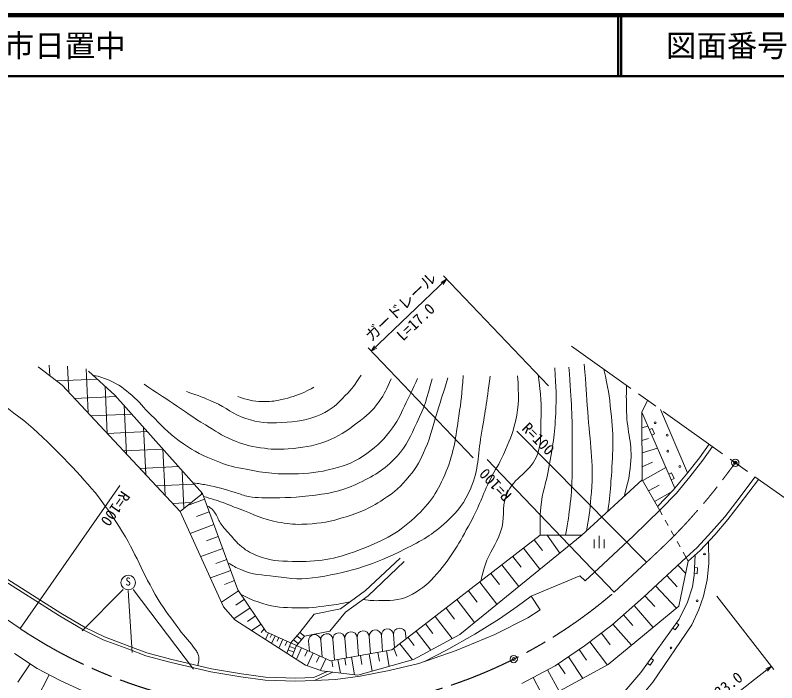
# Model space of a CAD drawing. Units: millimetres, scale not verified. Extents: x 40000 to 680000, y 20000 to 380000.
# Drawn here: x 409715 to 534822, y 270237 to 380000 of the extents above; entities that cross this region are included whole.
import ezdxf
from ezdxf.enums import TextEntityAlignment as Align

# ---------------------------------------------------------------- set-up
doc = ezdxf.new("R2010")
doc.units = ezdxf.units.MM
doc.header["$LTSCALE"] = 1000
doc.header["$PDMODE"] = 32
doc.header["$PDSIZE"] = 500
doc.linetypes.add('CHAIN', pattern=[18.5, 12, -1.5, 3.5, -1.5])
for name, color, linetype, lineweight in [('M-BGD', 7, 'Continuous', 13), ('M-BMK', 2, 'CHAIN', 13), ('M-BMK-SRVR', 3, 'Continuous', 13), ('M-STR-HTXT', 7, 'Continuous', 13), ('M-TTL', 2, 'Continuous', 140), ('M-TTL-LINE', 7, 'Continuous', 50), ('M-TTL-TXT', 7, 'Continuous', 13)]:
    doc.layers.add(name, color=color, linetype=linetype, lineweight=lineweight)
doc.layers.add('M-OTRS', color=6, linetype='Continuous')
doc.styles.add('ＭＳ ゴシック', font='')
doc.styles.get('ＭＳ ゴシック').set_extended_font_data('MS Gothic')

msp = doc.modelspace()

# ---------------------------------------------------------------- linework, layer by layer
at = {"layer": 'M-BGD'}
for p, q in [((417414, 319188), (413489, 322187)), ((415395, 320731), (415316, 322436)), ((418525, 318000), (418325, 322310)), ((421685, 314618), (421348, 321876)), ((421776, 321478), (426083, 317553)), ((416534, 319860), (423211, 320170)), ((436823, 298416), (417414, 319188)), ((424845, 311236), (424484, 319010)), ((419465, 316993), (426299, 317310)), ((426083, 317553), (440476, 301360)), ((512636, 314740), (513599, 316666)), ((428005, 307854), (427636, 315805)), ((422155, 314115), (428863, 314425)), ((518097, 302245), (512636, 314740)), ((512733, 303620), (512636, 314740)), ((520178, 304733), (515707, 315166)), ((424845, 311236), (431427, 311541)), ((431165, 304472), (430805, 312241)), ((512659, 312144), (513637, 312449)), ((514350, 312066), (513892, 311866)), ((514751, 311150), (514350, 312066)), ((512676, 310092), (513755, 310429)), ((514292, 310950), (514751, 311150)), ((427534, 308357), (433991, 308657)), ((434325, 301090), (433973, 308676)), ((512694, 308041), (515219, 308830)), ((430224, 305479), (436554, 305772)), ((512714, 305756), (514383, 306487)), ((512803, 303496), (516607, 305655)), ((437429, 298904), (437142, 305112)), ((517554, 304736), (517096, 304535)), ((517955, 303819), (517554, 304736)), ((432914, 302600), (439118, 302888)), ((512733, 303620), (502817, 294509)), ((515595, 298571), (512733, 303620)), ((517496, 303619), (517955, 303819)), ((440324, 301238), (440310, 301547)), ((513775, 301784), (515487, 302756)), ((514747, 300071), (517616, 301700)), ((440476, 301360), (436823, 298416)), ((440822, 300422), (438043, 299399)), ((440476, 301360), (446301, 285536)), ((435603, 299722), (438617, 299862)), ((436823, 298416), (443922, 282733)), ((441592, 298330), (439500, 297559)), ((511273, 294374), (515748, 298719)), ((516010, 297835), (515595, 298571)), ((516991, 296092), (516500, 296963)), ((442362, 296237), (438460, 294801)), ((443080, 294286), (441129, 293568)), ((471599, 275632), (495979, 294509)), ((482746, 278196), (502817, 294509)), ((495979, 294509), (502817, 294509)), ((497101, 294509), (499173, 291547)), ((505651, 292380), (505651, 294380)), ((506306, 289722), (511273, 294374)), ((517971, 294349), (517481, 295220)), ((494968, 293726), (496314, 291988)), ((504851, 292380), (504851, 293780)), ((506451, 292380), (506451, 293780)), ((518952, 292606), (518462, 293477)), ((523671, 289877), (523618, 293479)), ((443799, 292335), (440179, 291003)), ((493230, 292381), (495922, 288905)), ((519933, 290863), (519443, 291734)), ((444465, 290525), (442655, 289859)), ((467239, 285388), (472945, 290731)), ((491450, 291003), (492829, 289222)), ((512947, 284320), (519933, 290863)), ((520285, 290238), (519933, 290863)), ((467712, 284552), (473600, 290186)), ((489670, 289624), (492427, 286064)), ((503327, 287003), (506306, 289722)), ((518573, 289589), (519860, 288215)), ((520285, 290238), (518723, 282807)), ((521813, 289159), (521314, 289188)), ((521756, 288160), (521813, 289159)), ((523391, 287185), (523671, 289877)), ((445131, 288715), (441774, 287479)), ((487847, 288213), (489259, 286389)), ((494482, 284463), (502454, 287827)), ((502454, 287827), (503327, 287003)), ((516740, 287873), (518457, 286040)), ((521256, 288189), (521756, 288160)), ((445749, 287037), (444070, 286419)), ((486024, 286801), (488847, 283155)), ((522778, 284471), (523391, 287185)), ((420700, 278764), (427425, 285550)), ((428920, 275210), (428259, 285385)), ((439015, 272495), (429103, 285575)), ((446408, 285379), (443585, 283477)), ((446301, 285536), (450954, 278630)), ((463168, 282372), (467239, 285388)), ((484157, 285355), (485603, 283488)), ((514908, 286156), (518341, 282491)), ((463971, 281866), (467712, 284552)), ((492172, 282767), (494482, 284463)), ((495944, 282256), (494482, 284463)), ((507729, 279707), (512947, 284320)), ((513163, 284522), (514797, 282777)), ((522045, 282296), (522778, 284471)), ((447358, 283967), (445947, 283016)), ((482289, 283909), (485181, 280175)), ((489281, 280731), (492172, 282767)), ((518723, 282807), (507131, 273218)), ((511377, 282932), (514544, 279350)), ((443922, 282733), (445800, 280576)), ((448309, 282556), (445641, 280759)), ((456450, 278522), (458807, 281499)), ((458807, 281499), (463168, 282372)), ((461378, 278740), (463971, 281866)), ((480484, 282511), (481882, 280706)), ((493909, 280912), (495944, 282256)), ((520859, 279778), (522045, 282296)), ((445800, 280576), (457422, 273128)), ((449208, 281222), (447874, 280323)), ((478678, 281113), (481474, 277502)), ((485227, 278233), (489281, 280731)), ((488493, 278186), (493909, 280912)), ((509643, 281399), (511176, 279665)), ((450107, 279888), (448531, 278826)), ((450637, 279100), (450121, 278500)), ((477124, 279909), (478327, 278355)), ((503246, 276315), (507729, 279707)), ((507908, 279866), (510974, 276397)), ((514486, 270344), (520859, 279778)), ((517744, 279222), (518151, 278931)), ((518151, 278931), (518733, 279744)), ((518733, 279744), (518326, 280035)), ((451303, 278472), (450803, 277370)), ((450954, 278630), (461513, 273833)), ((451854, 278221), (451604, 277671)), ((452405, 277971), (451832, 276711)), ((456752, 277328), (455987, 277973)), ((457214, 277877), (456450, 278522)), ((457214, 277877), (461378, 278740)), ((467874, 277852), (468094, 275007)), ((469868, 278007), (470073, 275360)), ((471862, 278161), (472032, 275967)), ((473856, 278316), (473924, 277432)), ((475156, 274058), (482746, 278196)), ((475569, 278706), (477976, 275596)), ((480575, 275605), (485227, 278233)), ((482133, 275532), (488493, 278186)), ((506010, 278406), (507455, 276496)), ((453035, 277685), (452749, 277054)), ((453665, 277398), (453010, 275956)), ((454386, 277071), (454059, 276349)), ((456206, 276682), (455442, 277326)), ((457903, 277080), (458032, 275414)), ((459897, 277235), (460112, 274469)), ((461891, 277389), (462158, 273948)), ((463886, 277543), (464137, 274301)), ((465880, 277698), (466115, 274654)), ((472920, 276655), (474971, 274006)), ((474244, 277680), (475270, 276356)), ((504100, 276961), (506990, 273141)), ((455496, 275289), (454560, 275640)), ((455714, 275868), (454777, 276219)), ((456758, 275993), (455900, 274103)), ((457703, 275564), (457274, 274619)), ((461513, 273833), (471599, 275632)), ((470699, 275471), (471153, 272926)), ((471898, 275863), (472398, 274591)), ((475995, 273432), (482133, 275532)), ((477047, 273792), (480575, 275605)), ((498400, 273044), (503246, 276315)), ((502358, 275716), (503556, 273940)), ((409586, 275052), (413339, 272559)), ((458648, 275134), (457694, 273035)), ((459697, 274657), (459220, 273608)), ((460747, 274180), (459885, 272285)), ((462735, 274051), (463131, 271829)), ((463845, 274249), (464044, 273138)), ((464956, 274447), (465476, 271530)), ((465984, 271465), (475156, 274058)), ((466415, 274707), (466675, 273248)), ((467873, 274967), (468377, 272142)), ((469286, 275219), (469538, 273806)), ((500583, 274517), (502979, 270966)), ((514584, 273946), (514177, 274237)), ((412155, 273345), (410158, 270338)), ((457422, 273128), (460075, 272220)), ((461710, 273868), (461893, 272843)), ((471173, 272245), (475995, 273432)), ((476899, 273742), (477047, 273792)), ((492957, 270136), (498400, 273044)), ((507131, 273218), (495064, 266675)), ((498918, 273393), (500042, 271728)), ((513595, 273424), (514002, 273133)), ((514002, 273133), (514584, 273946)), ((415287, 271561), (412054, 265252)), ((413339, 272559), (417216, 270572)), ((460075, 272220), (465984, 271465)), ((466367, 271300), (471173, 272245)), ((497179, 272392), (499072, 268848)), ((417216, 270572), (421990, 268367)), ((458884, 270597), (462329, 270799)), ((462329, 270799), (466367, 271300)), ((494782, 271111), (496063, 268714)), ((504255, 258253), (514486, 270344))]:
    msp.add_line(p, q, dxfattribs=at)
for points in [[(515241, 299202), (517813, 301907), (520020, 304530), (522133, 307251), (523694, 309481)], [(515748, 298719), (518335, 301440), (520564, 304089), (522697, 306836), (524265, 309076)], [(519933, 290863), (521746, 292496), (524108, 295032), (526264, 297504), (528078, 299900), (531271, 304089)], [(520285, 290238), (522238, 291997), (524628, 294564), (526808, 297062), (528636, 299476), (531841, 303683)], [(502314, 260054), (512516, 271915), (518804, 280703), (520169, 283469), (520993, 286038), (521241, 287922), (521435, 291273)], [(407306, 287978), (417234, 281689), (421210, 279351), (424370, 277772), (428545, 276217), (431310, 275159), (435226, 274102), (441945, 272548), (446865, 271716), (450832, 271175), (455807, 270977), (458765, 271093), (460957, 272107)], [(406933, 287623), (416973, 281262), (420972, 278912), (424170, 277312), (428368, 275749), (431155, 274683), (435104, 273617), (441847, 272057), (446790, 271221), (450788, 270676), (455807, 270476), (458884, 270597), (461890, 271988)], [(454355, 275094), (454994, 276795), (456450, 278522)], [(455216, 274542), (455869, 276282), (457214, 277877)]]:
    msp.add_lwpolyline(points, dxfattribs=at)
for centre, radius in [((514841, 312995), 150), ((516828, 310960), 150), ((516901, 308319), 150), ((518887, 305799), 150), ((522940, 291411), 150), ((428276, 286713), 1200), ((521734, 283730), 150), ((517445, 275961), 150)]:
    msp.add_circle(centre, radius, dxfattribs=at)
for centre in [(470865, 278084), (472859, 278238), (458900, 277157), (460894, 277312), (462888, 277466), (464883, 277621), (466877, 277775), (468871, 277930)]:
    msp.add_arc(centre, 1000, 4.42887, 184.42887, dxfattribs=at)
for points, knots in [([(495979, 294509), (495892, 296610), (495910, 297295), (496058, 299071), (496276, 301671), (496974, 303040), (497403, 305613), (497980, 309072), (498366, 311019), (498507, 314523), (498625, 317460), (498582, 318545), (498344, 322046)], [0, 0, 0, 0, 1, 1, 1, 2, 2, 2, 3, 3, 3, 4, 4, 4, 4]), ([(500100, 294509), (500563, 296951), (500654, 297684), (500892, 299734), (501323, 303438), (501204, 305547), (501223, 309277), (501249, 314307), (501088, 316028), (500678, 322143)], [0, 0, 0, 0, 1, 1, 1, 2, 2, 2, 3, 3, 3, 3]), ([(503550, 295183), (504092, 298123), (504167, 299077), (504370, 301593), (504785, 306735), (504113, 309640), (503770, 314787), (503566, 317856), (503497, 318851), (503170, 322638)], [0, 0, 0, 0, 1, 1, 1, 2, 2, 2, 3, 3, 3, 3]), ([(507096, 298441), (507402, 300800), (507442, 301487), (507587, 303447), (507913, 307886), (508081, 310419), (507587, 314842), (507282, 317568), (507134, 318591), (506428, 321769)], [0, 0, 0, 0, 1, 1, 1, 2, 2, 2, 3, 3, 3, 3]), ([(422476, 320840), (423749, 320536), (424198, 320383), (425238, 319925), (426795, 319240), (427571, 318616), (428857, 317502), (430189, 316348), (430753, 315510), (432019, 314283), (433779, 312577), (434649, 311468), (436635, 310031), (438638, 308581), (439875, 307887), (442160, 306941), (443775, 306272), (444705, 305907), (446421, 305574), (449850, 304908), (451817, 304506), (455308, 304592), (457970, 304658), (459500, 304765), (462069, 305465), (464303, 306073), (465592, 306558), (467466, 307918), (469367, 309298), (470311, 310290), (471719, 312171), (472821, 313643), (473132, 314669), (473954, 316314), (474721, 317848), (474957, 318373), (475808, 320294)], [0, 0, 0, 0, 1, 1, 1, 2, 2, 2, 3, 3, 3, 4, 4, 4, 5, 5, 5, 6, 6, 6, 7, 7, 7, 8, 8, 8, 9, 9, 9, 10, 10, 10, 11, 11, 11, 12, 12, 12, 12]), ([(437844, 318113), (439990, 317380), (440618, 317147), (442342, 316395), (444450, 315476), (445386, 314402), (447575, 313697), (449778, 312987), (451153, 312911), (453464, 313042), (456034, 313189), (457578, 313289), (459924, 314351), (461729, 315167), (462554, 316035), (463932, 317458), (465087, 318652), (465487, 319205), (466548, 320811)], [0, 0, 0, 0, 1, 1, 1, 2, 2, 2, 3, 3, 3, 4, 4, 4, 5, 5, 5, 6, 6, 6, 6]), ([(440660, 300860), (441990, 300481), (442357, 300371), (443428, 300006), (444654, 299587), (445306, 299257), (446524, 298818), (448980, 297934), (450278, 297113), (452849, 296662), (454384, 296392), (455265, 296240), (456823, 296298), (459283, 296390), (460689, 296555), (463056, 297231), (466002, 298073), (467665, 298728), (470229, 300406), (472083, 301619), (473050, 302476), (474457, 304189), (475746, 305758), (476254, 306823), (477068, 308684), (478090, 311022), (478315, 312465), (479085, 314899), (479758, 317025), (479966, 317701), (480775, 320351)], [0, 0, 0, 0, 1, 1, 1, 2, 2, 2, 3, 3, 3, 4, 4, 4, 5, 5, 5, 6, 6, 6, 7, 7, 7, 8, 8, 8, 9, 9, 9, 10, 10, 10, 10]), ([(441234, 299301), (441523, 299183), (441634, 299117), (441860, 298953), (442246, 298673), (442369, 298405), (442628, 298005), (443040, 297372), (443106, 296916), (443549, 296304), (443981, 295705), (444287, 295419), (444777, 294866), (445464, 294089), (445799, 293601), (446574, 292912), (447529, 292062), (448177, 291685), (449352, 291183), (451510, 290261), (452933, 290261), (455279, 290204), (459531, 290099), (462045, 290486), (466019, 292003), (469951, 293503), (472262, 294534), (475342, 297400), (477980, 299855), (479175, 301691), (480522, 305033), (481877, 308397), (482049, 310498), (482593, 314084), (482986, 316667), (483088, 317599), (483302, 320735)], [0, 0, 0, 0, 1, 1, 1, 2, 2, 2, 3, 3, 3, 4, 4, 4, 5, 5, 5, 6, 6, 6, 7, 7, 7, 8, 8, 8, 9, 9, 9, 10, 10, 10, 11, 11, 11, 12, 12, 12, 12]), ([(444664, 289985), (445558, 289387), (445927, 289227), (446785, 288840), (448823, 287921), (450184, 288034), (452396, 287720), (455145, 287329), (456764, 287157), (459504, 287609), (465247, 288557), (468472, 289603), (473679, 292204), (476548, 293637), (478199, 294519), (480549, 296702), (482510, 298524), (483500, 299803), (484556, 302263), (485917, 305435), (485676, 307532), (486273, 310932), (486940, 314721), (487100, 315984), (487727, 320673)], [0, 0, 0, 0, 1, 1, 1, 2, 2, 2, 3, 3, 3, 4, 4, 4, 5, 5, 5, 6, 6, 6, 7, 7, 7, 8, 8, 8, 8]), ([(466816, 283909), (468150, 283728), (468628, 283722), (469792, 283750), (471869, 283799), (473209, 283768), (475002, 284816), (476748, 285837), (477652, 286606), (478976, 288136), (481561, 291123), (482599, 293145), (484500, 296607), (485974, 299291), (486413, 300987), (487772, 303731), (488569, 305342), (489208, 306148), (489930, 307793), (490834, 309854), (491381, 311018), (491893, 313209), (492558, 316060), (492410, 317355), (492256, 320696)], [0, 0, 0, 0, 1, 1, 1, 2, 2, 2, 3, 3, 3, 4, 4, 4, 5, 5, 5, 6, 6, 6, 7, 7, 7, 8, 8, 8, 8]), ([(486194, 286933), (486464, 288177), (486592, 288561), (486919, 289583), (487638, 291830), (488687, 292833), (489463, 295060), (490247, 297307), (489543, 298859), (490396, 301081), (491599, 304214), (494519, 304759), (495557, 307951), (496194, 309907), (495995, 311136), (496086, 313191), (496219, 316196), (496031, 317322), (495649, 320879)], [0, 0, 0, 0, 1, 1, 1, 2, 2, 2, 3, 3, 3, 4, 4, 4, 5, 5, 5, 6, 6, 6, 6]), ([(402307, 319745), (409333, 314801), (411785, 313210), (416905, 307969), (421187, 303585), (423563, 301003), (426841, 295825), (429662, 291369), (430492, 288439), (433220, 283926), (434420, 281940), (435270, 280942), (436632, 279064), (437641, 277673), (438399, 277038), (439374, 275623), (439534, 275391), (439619, 275253), (439729, 274993), (440025, 274298), (439858, 273865), (439731, 273060)], [0, 0, 0, 0, 1, 1, 1, 2, 2, 2, 3, 3, 3, 4, 4, 4, 5, 5, 5, 6, 6, 6, 7, 7, 7, 7]), ([(430892, 319339), (433195, 317783), (433779, 317389), (435636, 316150), (437706, 314768), (438822, 313924), (440951, 312633), (442639, 311611), (443551, 310952), (445367, 310180), (447108, 309441), (448157, 309144), (450029, 308872), (451769, 308618), (452775, 308560), (454527, 308708), (456993, 308917), (458436, 309038), (460742, 309935), (462917, 310780), (464027, 311560), (465894, 312961), (467467, 314140), (468356, 314874), (469493, 316477), (470451, 317829), (470754, 318490), (471455, 320239)], [0, 0, 0, 0, 1, 1, 1, 2, 2, 2, 3, 3, 3, 4, 4, 4, 5, 5, 5, 6, 6, 6, 7, 7, 7, 8, 8, 8, 9, 9, 9, 9]), ([(438935, 303095), (439963, 302974), (440260, 302917), (441104, 302767), (443009, 302428), (444035, 302044), (445896, 301518), (446743, 301278), (447180, 301001), (448045, 300839), (448882, 300683), (449368, 300687), (450220, 300671), (453231, 300616), (454932, 300638), (457925, 300978), (461021, 301331), (462845, 301561), (465675, 302864), (468583, 304204), (470280, 305132), (472436, 307499), (474120, 309348), (474618, 310753), (475707, 313005), (477002, 315686), (477277, 316833), (478215, 320202)], [0, 0, 0, 0, 1, 1, 1, 2, 2, 2, 3, 3, 3, 4, 4, 4, 5, 5, 5, 6, 6, 6, 7, 7, 7, 8, 8, 8, 9, 9, 9, 9]), ([(509740, 300870), (510422, 303203), (510577, 304072), (510803, 306173), (511164, 309528), (510230, 311414), (510149, 314787), (510108, 316485), (510092, 317062), (510130, 319135)], [0, 0, 0, 0, 1, 1, 1, 2, 2, 2, 3, 3, 3, 3]), ([(446267, 317295), (448010, 316761), (448677, 316509), (450274, 316477), (451526, 316452), (452246, 316510), (453464, 316804), (454966, 317168), (455829, 317370), (457226, 318031), (457845, 318324), (458081, 318432), (458779, 318849)], [0, 0, 0, 0, 1, 1, 1, 2, 2, 2, 3, 3, 3, 4, 4, 4, 4]), ([(446834, 284745), (448372, 283954), (448947, 283720), (450379, 283280), (452477, 282635), (453758, 282612), (455952, 282553), (457982, 282499), (459124, 282675), (461138, 282941), (462552, 283128), (463041, 283206), (464741, 283537)], [0, 0, 0, 0, 1, 1, 1, 2, 2, 2, 3, 3, 3, 4, 4, 4, 4])]:
    msp.add_open_spline(points, degree=3, knots=knots, dxfattribs=at)
at = {"layer": 'M-BMK'}
for p, q in [((501081, 325575), (555382, 286930)), ((389298, 293555), (410510, 279148)), ((508107, 285115), (513421, 290042))]:
    msp.add_line(p, q, dxfattribs=at)
msp.add_arc((455375, 346461), 80895, 236.31595, 310.68144, dxfattribs=at)
msp.add_open_spline([(513421, 290042), (517248, 293654), (518377, 294711), (521269, 297971), (524069, 301127), (524968, 302323), (528011, 306409)], degree=3, knots=[0, 0, 0, 0, 1, 1, 1, 2, 2, 2, 2], dxfattribs=at)
at = {"layer": 'M-BMK-SRVR'}
for centre in [(528011, 306409), (491613, 274137)]:
    msp.add_circle(centre, 600, dxfattribs=at)
msp.add_point((491613, 274137), dxfattribs=at)
at = {"layer": 'M-OTRS'}
msp.add_point((528011, 306409), dxfattribs=at)
at = {"layer": 'M-STR-HTXT'}
for p, q in [((480581, 336581), (468205, 324749)), ((480581, 336581), (479686, 336071)), ((480581, 336581), (480031, 335710)), ((497310, 319082), (480054, 337133)), ((484934, 307251), (467677, 325301)), ((468205, 324749), (468755, 325621)), ((468205, 324749), (469101, 325260)), ((513421, 290042), (492134, 311590)), ((508107, 285115), (487227, 306956)), ((410510, 279148), (426890, 302683)), ((524981, 284472), (534346, 272431)), ((533946, 272945), (507430, 252322)), ((533946, 272945), (533003, 272529)), ((533946, 272945), (533310, 272134))]:
    msp.add_line(p, q, dxfattribs=at)
at = {"layer": 'M-TTL'}
msp.add_line((680000, 380000), (40000, 380000), dxfattribs=at)
at = {"layer": 'M-TTL-LINE'}
for p, q in [((508747, 380000), (508747, 370000)), ((509247, 380000), (509247, 370000)), ((40000, 370000), (680000, 370000))]:
    msp.add_line(p, q, dxfattribs=at)

# ---------------------------------------------------------------- texts
at = {"layer": 'M-BGD', "style": 'ＭＳ ゴシック'}
msp.add_text('S', height=1320, dxfattribs=at).set_placement((427812, 287550), align=Align.TOP_LEFT)
at = {"layer": 'M-STR-HTXT', "style": 'ＭＳ ゴシック'}
for s, rotation, p in [('ガードレール', 43.711, (474048, 331027)), ('L=17.0', 43.711, (476505, 328501)), ('R=100', 314.652, (494609, 309315)), ('R=100', 133.711, (489634, 303807)), ('R=100', 235.162, (424976, 299695)), ('ガードレール L=33.0', 37.875, (520381, 263028))]:
    msp.add_text(s, height=1833, rotation=rotation, dxfattribs=at).set_placement(p, align=Align.BOTTOM_CENTER)
at = {"layer": 'M-TTL-TXT', "style": 'ＭＳ ゴシック'}
msp.add_text('地 名      長門市日置中', height=3666, dxfattribs=at).set_placement((370380, 375000), align=Align.MIDDLE_LEFT)
msp.add_text('図面番号', height=3666, dxfattribs=at).set_placement((526622, 375000), align=Align.MIDDLE_CENTER)

doc.saveas('drawing.dxf')
